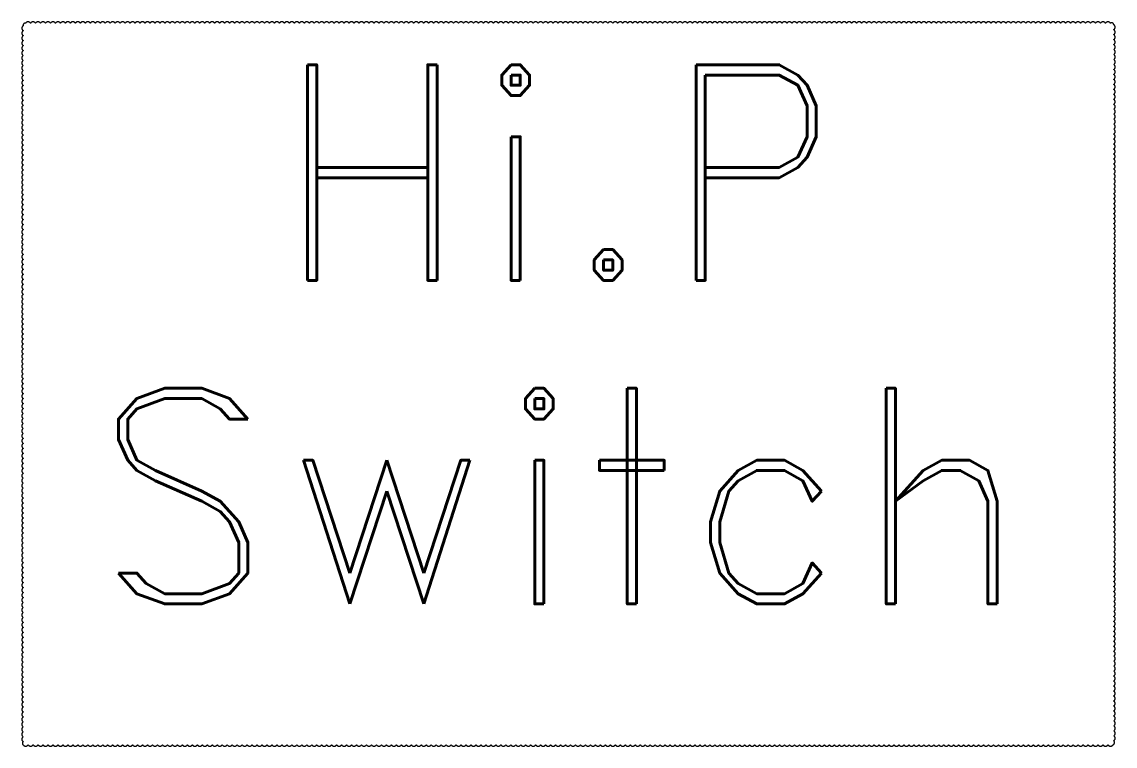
# Model space of a CAD drawing. Header units: inches. Extents: x 191440 to 383551, y 141448 to 284946.
# Drawn here: x 191813.2415 to 191813.7095, y 141604.7616 to 141605.0719 of the extents above; entities that cross this region are included whole.
import ezdxf

# ---------------------------------------------------------------- set-up
doc = ezdxf.new("R2010")
doc.units = ezdxf.units.IN
doc.header["$MEASUREMENT"] = 0
doc.linetypes.add('DGN Style 3', pattern=[426.72, 304.8, -121.92])
doc.layers.add('VP', color=7, linetype='Continuous')
doc.layers.add('WB-SJ3-M-SECTA - I-DIAG-EQPM', color=6, linetype='Continuous', lineweight=13)
doc.styles.add('ROMAND10', font='ROMAND.shx', dxfattribs={"height": 0.2})

msp = doc.modelspace()

# ---------------------------------------------------------------- linework, layer by layer
at = {"layer": 'WB-SJ3-M-SECTA - I-DIAG-EQPM', "linetype": 'DGN Style 3', "elevation": -2641.42797}
msp.add_lwpolyline([(191813.24206, 141604.76214, 0.520567), (191813.24419, 141604.76214, 0.520567), (191813.24632, 141604.76214, 0.520567), (191813.24845, 141604.76214, 0.520567), (191813.25058, 141604.76214, 0.520567), (191813.25271, 141604.76214, 0.520567), (191813.25484, 141604.76214, 0.520567), (191813.25697, 141604.76214, 0.520567), (191813.2591, 141604.76214, 0.520567), (191813.26123, 141604.76214, 0.520567), (191813.26337, 141604.76214, 0.520567), (191813.2655, 141604.76214, 0.520567), (191813.26763, 141604.76214, 0.520567), (191813.26976, 141604.76214, 0.520567), (191813.27189, 141604.76214, 0.520567), (191813.27402, 141604.76214, 0.520567), (191813.27615, 141604.76214, 0.520567), (191813.27828, 141604.76214, 0.520567), (191813.28041, 141604.76214, 0.520567), (191813.28254, 141604.76214, 0.520567), (191813.28467, 141604.76214, 0.520567), (191813.2868, 141604.76214, 0.520567), (191813.28893, 141604.76214, 0.520567), (191813.29106, 141604.76214, 0.520567), (191813.29319, 141604.76214, 0.520567), (191813.29532, 141604.76214, 0.520567), (191813.29745, 141604.76214, 0.520567), (191813.29958, 141604.76214, 0.520567), (191813.30171, 141604.76214, 0.520567), (191813.30384, 141604.76214, 0.520567), (191813.30597, 141604.76214, 0.520567), (191813.3081, 141604.76214, 0.520567), (191813.31023, 141604.76214, 0.520567), (191813.31236, 141604.76214, 0.520567), (191813.31449, 141604.76214, 0.520567), (191813.31662, 141604.76214, 0.520567), (191813.31875, 141604.76214, 0.520567), (191813.32088, 141604.76214, 0.520567), (191813.32302, 141604.76214, 0.520567), (191813.32515, 141604.76214, 0.520567), (191813.32728, 141604.76214, 0.520567), (191813.32941, 141604.76214, 0.520567), (191813.33154, 141604.76214, 0.520567), (191813.33367, 141604.76214, 0.520567), (191813.3358, 141604.76214, 0.520567), (191813.33793, 141604.76214, 0.520567), (191813.34006, 141604.76214, 0.520567), (191813.34219, 141604.76214, 0.520567), (191813.34432, 141604.76214, 0.520567), (191813.34645, 141604.76214, 0.520567), (191813.34858, 141604.76214, 0.520567), (191813.35071, 141604.76214, 0.520567), (191813.35284, 141604.76214, 0.520567), (191813.35497, 141604.76214, 0.520567), (191813.3571, 141604.76214, 0.520567), (191813.35923, 141604.76214, 0.520567), (191813.36136, 141604.76214, 0.520567), (191813.36349, 141604.76214, 0.520567), (191813.36562, 141604.76214, 0.520567), (191813.36775, 141604.76214, 0.520567), (191813.36988, 141604.76214, 0.520567), (191813.37201, 141604.76214, 0.520567), (191813.37414, 141604.76214, 0.520567), (191813.37627, 141604.76214, 0.520567), (191813.3784, 141604.76214, 0.520567), (191813.38053, 141604.76214, 0.520567), (191813.38267, 141604.76214, 0.520567), (191813.3848, 141604.76214, 0.520567), (191813.38693, 141604.76214, 0.520567), (191813.38906, 141604.76214, 0.520567), (191813.39119, 141604.76214, 0.520567), (191813.39332, 141604.76214, 0.520567), (191813.39545, 141604.76214, 0.520567), (191813.39758, 141604.76214, 0.520567), (191813.39971, 141604.76214, 0.520567), (191813.40184, 141604.76214, 0.520567), (191813.40397, 141604.76214, 0.520567), (191813.4061, 141604.76214, 0.520567), (191813.40823, 141604.76214, 0.520567), (191813.41036, 141604.76214, 0.520567), (191813.41249, 141604.76214, 0.520567), (191813.41462, 141604.76214, 0.520567), (191813.41675, 141604.76214, 0.520567), (191813.41888, 141604.76214, 0.520567), (191813.42101, 141604.76214, 0.520567), (191813.42314, 141604.76214, 0.520567), (191813.42527, 141604.76214, 0.520567), (191813.4274, 141604.76214, 0.520567), (191813.42953, 141604.76214, 0.520567), (191813.43166, 141604.76214, 0.520567), (191813.43379, 141604.76214, 0.520567), (191813.43592, 141604.76214, 0.520567), (191813.43805, 141604.76214, 0.520567), (191813.44018, 141604.76214, 0.520567), (191813.44232, 141604.76214, 0.520567), (191813.44445, 141604.76214, 0.520567), (191813.44658, 141604.76214, 0.520567), (191813.44871, 141604.76214, 0.520567), (191813.45084, 141604.76214, 0.520567), (191813.45297, 141604.76214, 0.520567), (191813.4551, 141604.76214, 0.520567), (191813.45723, 141604.76214, 0.520567), (191813.45936, 141604.76214, 0.520567), (191813.46149, 141604.76214, 0.520567), (191813.46362, 141604.76214, 0.520567), (191813.46575, 141604.76214, 0.520567), (191813.46788, 141604.76214, 0.520567), (191813.47001, 141604.76214, 0.520567), (191813.47214, 141604.76214, 0.520567), (191813.47427, 141604.76214, 0.520567), (191813.4764, 141604.76214, 0.520567), (191813.47853, 141604.76214, 0.520567), (191813.48066, 141604.76214, 0.520567), (191813.48279, 141604.76214, 0.520567), (191813.48492, 141604.76214, 0.520567), (191813.48705, 141604.76214, 0.520567), (191813.48918, 141604.76214, 0.520567), (191813.49131, 141604.76214, 0.520567), (191813.49344, 141604.76214, 0.520567), (191813.49557, 141604.76214, 0.520567), (191813.4977, 141604.76214, 0.520567), (191813.49983, 141604.76214, 0.520567), (191813.50197, 141604.76214, 0.520567), (191813.5041, 141604.76214, 0.520567), (191813.50623, 141604.76214, 0.520567), (191813.50836, 141604.76214, 0.520567), (191813.51049, 141604.76214, 0.520567), (191813.51262, 141604.76214, 0.520567), (191813.51475, 141604.76214, 0.520567), (191813.51688, 141604.76214, 0.520567), (191813.51901, 141604.76214, 0.520567), (191813.52114, 141604.76214, 0.520567), (191813.52327, 141604.76214, 0.520567), (191813.5254, 141604.76214, 0.520567), (191813.52753, 141604.76214, 0.520567), (191813.52966, 141604.76214, 0.520567), (191813.53179, 141604.76214, 0.520567), (191813.53392, 141604.76214, 0.520567), (191813.53605, 141604.76214, 0.520567), (191813.53818, 141604.76214, 0.520567), (191813.54031, 141604.76214, 0.520567), (191813.54244, 141604.76214, 0.520567), (191813.54457, 141604.76214, 0.520567), (191813.5467, 141604.76214, 0.520567), (191813.54883, 141604.76214, 0.520567), (191813.55096, 141604.76214, 0.520567), (191813.55309, 141604.76214, 0.520567), (191813.55522, 141604.76214, 0.520567), (191813.55735, 141604.76214, 0.520567), (191813.55948, 141604.76214, 0.520567), (191813.56162, 141604.76214, 0.520567), (191813.56375, 141604.76214, 0.520567), (191813.56588, 141604.76214, 0.520567), (191813.56801, 141604.76214, 0.520567), (191813.57014, 141604.76214, 0.520567), (191813.57227, 141604.76214, 0.520567), (191813.5744, 141604.76214, 0.520567), (191813.57653, 141604.76214, 0.520567), (191813.57866, 141604.76214, 0.520567), (191813.58079, 141604.76214, 0.520567), (191813.58292, 141604.76214, 0.520567), (191813.58505, 141604.76214, 0.520567), (191813.58718, 141604.76214, 0.520567), (191813.58931, 141604.76214, 0.520567), (191813.59144, 141604.76214, 0.520567), (191813.59357, 141604.76214, 0.520567), (191813.5957, 141604.76214, 0.520567), (191813.59783, 141604.76214, 0.520567), (191813.59996, 141604.76214, 0.520567), (191813.60209, 141604.76214, 0.520567), (191813.60422, 141604.76214, 0.520567), (191813.60635, 141604.76214, 0.520567), (191813.60848, 141604.76214, 0.520567), (191813.61061, 141604.76214, 0.520567), (191813.61274, 141604.76214, 0.520567), (191813.61487, 141604.76214, 0.520567), (191813.617, 141604.76214, 0.520567), (191813.61913, 141604.76214, 0.520567), (191813.62127, 141604.76214, 0.520567), (191813.6234, 141604.76214, 0.520567), (191813.62553, 141604.76214, 0.520567), (191813.62766, 141604.76214, 0.520567), (191813.62979, 141604.76214, 0.520567), (191813.63192, 141604.76214, 0.520567), (191813.63405, 141604.76214, 0.520567), (191813.63618, 141604.76214, 0.520567), (191813.63831, 141604.76214, 0.520567), (191813.64044, 141604.76214, 0.520567), (191813.64257, 141604.76214, 0.520567), (191813.6447, 141604.76214, 0.520567), (191813.64683, 141604.76214, 0.520567), (191813.64896, 141604.76214, 0.520567), (191813.65109, 141604.76214, 0.520567), (191813.65322, 141604.76214, 0.520567), (191813.65535, 141604.76214, 0.520567), (191813.65748, 141604.76214, 0.520567), (191813.65961, 141604.76214, 0.520567), (191813.66174, 141604.76214, 0.520567), (191813.66387, 141604.76214, 0.520567), (191813.666, 141604.76214, 0.520567), (191813.66813, 141604.76214, 0.520567), (191813.67026, 141604.76214, 0.520567), (191813.67239, 141604.76214, 0.520567), (191813.67452, 141604.76214, 0.520567), (191813.67665, 141604.76214, 0.520567), (191813.67878, 141604.76214, 0.520567), (191813.68091, 141604.76214, 0.520567), (191813.68305, 141604.76214, 0.520567), (191813.68518, 141604.76214, 0.520567), (191813.68731, 141604.76214, 0.520567), (191813.68944, 141604.76214, 0.520567), (191813.69157, 141604.76214, 0.520567), (191813.6937, 141604.76214, 0.520567), (191813.69583, 141604.76214, 0.520567), (191813.69796, 141604.76214, 0.520567), (191813.70009, 141604.76214, 0.520567), (191813.70222, 141604.76214, 0.520567), (191813.70435, 141604.76214, 0.520567), (191813.70648, 141604.76214, 0.520567), (191813.70861, 141604.76214, 0.520567), (191813.70899, 141604.76389, 0.520567), (191813.70899, 141604.76602, 0.520567), (191813.70899, 141604.76815, 0.520567), (191813.70899, 141604.77028, 0.520567), (191813.70899, 141604.77241, 0.520567), (191813.70899, 141604.77454, 0.520567), (191813.70899, 141604.77667, 0.520567), (191813.70899, 141604.7788, 0.520567), (191813.70899, 141604.78093, 0.520567), (191813.70899, 141604.78306, 0.520567), (191813.70899, 141604.78519, 0.520567), (191813.70899, 141604.78732, 0.520567), (191813.70899, 141604.78946, 0.520567), (191813.70899, 141604.79159, 0.520567), (191813.70899, 141604.79372, 0.520567), (191813.70899, 141604.79585, 0.520567), (191813.70899, 141604.79798, 0.520567), (191813.70899, 141604.80011, 0.520567), (191813.70899, 141604.80224, 0.520567), (191813.70899, 141604.80437, 0.520567), (191813.70899, 141604.8065, 0.520567), (191813.70899, 141604.80863, 0.520567), (191813.70899, 141604.81076, 0.520567), (191813.70899, 141604.81289, 0.520567), (191813.70899, 141604.81502, 0.520567), (191813.70899, 141604.81715, 0.520567), (191813.70899, 141604.81928, 0.520567), (191813.70899, 141604.82141, 0.520567), (191813.70899, 141604.82354, 0.520567), (191813.70899, 141604.82567, 0.520567), (191813.70899, 141604.8278, 0.520567), (191813.70899, 141604.82993, 0.520567), (191813.70899, 141604.83206, 0.520567), (191813.70899, 141604.83419, 0.520567), (191813.70899, 141604.83632, 0.520567), (191813.70899, 141604.83845, 0.520567), (191813.70899, 141604.84058, 0.520567), (191813.70899, 141604.84271, 0.520567), (191813.70899, 141604.84484, 0.520567), (191813.70899, 141604.84697, 0.520567), (191813.70899, 141604.84911, 0.520567), (191813.70899, 141604.85124, 0.520567), (191813.70899, 141604.85337, 0.520567), (191813.70899, 141604.8555, 0.520567), (191813.70899, 141604.85763, 0.520567), (191813.70899, 141604.85976, 0.520567), (191813.70899, 141604.86189, 0.520567), (191813.70899, 141604.86402, 0.520567), (191813.70899, 141604.86615, 0.520567), (191813.70899, 141604.86828, 0.520567), (191813.70899, 141604.87041, 0.520567), (191813.70899, 141604.87254, 0.520567), (191813.70899, 141604.87467, 0.520567), (191813.70899, 141604.8768, 0.520567), (191813.70899, 141604.87893, 0.520567), (191813.70899, 141604.88106, 0.520567), (191813.70899, 141604.88319, 0.520567), (191813.70899, 141604.88532, 0.520567), (191813.70899, 141604.88745, 0.520567), (191813.70899, 141604.88958, 0.520567), (191813.70899, 141604.89171, 0.520567), (191813.70899, 141604.89384, 0.520567), (191813.70899, 141604.89597, 0.520567), (191813.70899, 141604.8981, 0.520567), (191813.70899, 141604.90023, 0.520567), (191813.70899, 141604.90236, 0.520567), (191813.70899, 141604.90449, 0.520567), (191813.70899, 141604.90662, 0.520567), (191813.70899, 141604.90876, 0.520567), (191813.70899, 141604.91089, 0.520567), (191813.70899, 141604.91302, 0.520567), (191813.70899, 141604.91515, 0.520567), (191813.70899, 141604.91728, 0.520567), (191813.70899, 141604.91941, 0.520567), (191813.70899, 141604.92154, 0.520567), (191813.70899, 141604.92367, 0.520567), (191813.70899, 141604.9258, 0.520567), (191813.70899, 141604.92793, 0.520567), (191813.70899, 141604.93006, 0.520567), (191813.70899, 141604.93219, 0.520567), (191813.70899, 141604.93432, 0.520567), (191813.70899, 141604.93645, 0.520567), (191813.70899, 141604.93858, 0.520567), (191813.70899, 141604.94071, 0.520567), (191813.70899, 141604.94284, 0.520567), (191813.70899, 141604.94497, 0.520567), (191813.70899, 141604.9471, 0.520567), (191813.70899, 141604.94923, 0.520567), (191813.70899, 141604.95136, 0.520567), (191813.70899, 141604.95349, 0.520567), (191813.70899, 141604.95562, 0.520567), (191813.70899, 141604.95775, 0.520567), (191813.70899, 141604.95988, 0.520567), (191813.70899, 141604.96201, 0.520567), (191813.70899, 141604.96414, 0.520567), (191813.70899, 141604.96627, 0.520567), (191813.70899, 141604.96841, 0.520567), (191813.70899, 141604.97054, 0.520567), (191813.70899, 141604.97267, 0.520567), (191813.70899, 141604.9748, 0.520567), (191813.70899, 141604.97693, 0.520567), (191813.70899, 141604.97906, 0.520567), (191813.70899, 141604.98119, 0.520567), (191813.70899, 141604.98332, 0.520567), (191813.70899, 141604.98545, 0.520567), (191813.70899, 141604.98758, 0.520567), (191813.70899, 141604.98971, 0.520567), (191813.70899, 141604.99184, 0.520567), (191813.70899, 141604.99397, 0.520567), (191813.70899, 141604.9961, 0.520567), (191813.70899, 141604.99823, 0.520567), (191813.70899, 141605.00036, 0.520567), (191813.70899, 141605.00249, 0.520567), (191813.70899, 141605.00462, 0.520567), (191813.70899, 141605.00675, 0.520567), (191813.70899, 141605.00888, 0.520567), (191813.70899, 141605.01101, 0.520567), (191813.70899, 141605.01314, 0.520567), (191813.70899, 141605.01527, 0.520567), (191813.70899, 141605.0174, 0.520567), (191813.70899, 141605.01953, 0.520567), (191813.70899, 141605.02166, 0.520567), (191813.70899, 141605.02379, 0.520567), (191813.70899, 141605.02592, 0.520567), (191813.70899, 141605.02806, 0.520567), (191813.70899, 141605.03019, 0.520567), (191813.70899, 141605.03232, 0.520567), (191813.70899, 141605.03445, 0.520567), (191813.70899, 141605.03658, 0.520567), (191813.70899, 141605.03871, 0.520567), (191813.70899, 141605.04084, 0.520567), (191813.70899, 141605.04297, 0.520567), (191813.70899, 141605.0451, 0.520567), (191813.70899, 141605.04723, 0.520567), (191813.70899, 141605.04936, 0.520567), (191813.70899, 141605.05149, 0.520567), (191813.70899, 141605.05362, 0.520567), (191813.70899, 141605.05575, 0.520567), (191813.70899, 141605.05788, 0.520567), (191813.70899, 141605.06001, 0.520567), (191813.70899, 141605.06214, 0.520567), (191813.70899, 141605.06427, 0.520567), (191813.70899, 141605.0664, 0.520567), (191813.70899, 141605.06853, 0.520567), (191813.70899, 141605.07066, 0.520567), (191813.70752, 141605.07132, 0.520567), (191813.70539, 141605.07132, 0.520567), (191813.70326, 141605.07132, 0.520567), (191813.70113, 141605.07132, 0.520567), (191813.699, 141605.07132, 0.520567), (191813.69687, 141605.07132, 0.520567), (191813.69474, 141605.07132, 0.520567), (191813.69261, 141605.07132, 0.520567), (191813.69047, 141605.07132, 0.520567), (191813.68834, 141605.07132, 0.520567), (191813.68621, 141605.07132, 0.520567), (191813.68408, 141605.07132, 0.520567), (191813.68195, 141605.07132, 0.520567), (191813.67982, 141605.07132, 0.520567), (191813.67769, 141605.07132, 0.520567), (191813.67556, 141605.07132, 0.520567), (191813.67343, 141605.07132, 0.520567), (191813.6713, 141605.07132, 0.520567), (191813.66917, 141605.07132, 0.520567), (191813.66704, 141605.07132, 0.520567), (191813.66491, 141605.07132, 0.520567), (191813.66278, 141605.07132, 0.520567), (191813.66065, 141605.07132, 0.520567), (191813.65852, 141605.07132, 0.520567), (191813.65639, 141605.07132, 0.520567), (191813.65426, 141605.07132, 0.520567), (191813.65213, 141605.07132, 0.520567), (191813.65, 141605.07132, 0.520567), (191813.64787, 141605.07132, 0.520567), (191813.64574, 141605.07132, 0.520567), (191813.64361, 141605.07132, 0.520567), (191813.64148, 141605.07132, 0.520567), (191813.63935, 141605.07132, 0.520567), (191813.63722, 141605.07132, 0.520567), (191813.63509, 141605.07132, 0.520567), (191813.63296, 141605.07132, 0.520567), (191813.63082, 141605.07132, 0.520567), (191813.62869, 141605.07132, 0.520567), (191813.62656, 141605.07132, 0.520567), (191813.62443, 141605.07132, 0.520567), (191813.6223, 141605.07132, 0.520567), (191813.62017, 141605.07132, 0.520567), (191813.61804, 141605.07132, 0.520567), (191813.61591, 141605.07132, 0.520567), (191813.61378, 141605.07132, 0.520567), (191813.61165, 141605.07132, 0.520567), (191813.60952, 141605.07132, 0.520567), (191813.60739, 141605.07132, 0.520567), (191813.60526, 141605.07132, 0.520567), (191813.60313, 141605.07132, 0.520567), (191813.601, 141605.07132, 0.520567), (191813.59887, 141605.07132, 0.520567), (191813.59674, 141605.07132, 0.520567), (191813.59461, 141605.07132, 0.520567), (191813.59248, 141605.07132, 0.520567), (191813.59035, 141605.07132, 0.520567), (191813.58822, 141605.07132, 0.520567), (191813.58609, 141605.07132, 0.520567), (191813.58396, 141605.07132, 0.520567), (191813.58183, 141605.07132, 0.520567), (191813.5797, 141605.07132, 0.520567), (191813.57757, 141605.07132, 0.520567), (191813.57544, 141605.07132, 0.520567), (191813.57331, 141605.07132, 0.520567), (191813.57117, 141605.07132, 0.520567), (191813.56904, 141605.07132, 0.520567), (191813.56691, 141605.07132, 0.520567), (191813.56478, 141605.07132, 0.520567), (191813.56265, 141605.07132, 0.520567), (191813.56052, 141605.07132, 0.520567), (191813.55839, 141605.07132, 0.520567), (191813.55626, 141605.07132, 0.520567), (191813.55413, 141605.07132, 0.520567), (191813.552, 141605.07132, 0.520567), (191813.54987, 141605.07132, 0.520567), (191813.54774, 141605.07132, 0.520567), (191813.54561, 141605.07132, 0.520567), (191813.54348, 141605.07132, 0.520567), (191813.54135, 141605.07132, 0.520567), (191813.53922, 141605.07132, 0.520567), (191813.53709, 141605.07132, 0.520567), (191813.53496, 141605.07132, 0.520567), (191813.53283, 141605.07132, 0.520567), (191813.5307, 141605.07132, 0.520567), (191813.52857, 141605.07132, 0.520567), (191813.52644, 141605.07132, 0.520567), (191813.52431, 141605.07132, 0.520567), (191813.52218, 141605.07132, 0.520567), (191813.52005, 141605.07132, 0.520567), (191813.51792, 141605.07132, 0.520567), (191813.51579, 141605.07132, 0.520567), (191813.51366, 141605.07132, 0.520567), (191813.51152, 141605.07132, 0.520567), (191813.50939, 141605.07132, 0.520567), (191813.50726, 141605.07132, 0.520567), (191813.50513, 141605.07132, 0.520567), (191813.503, 141605.07132, 0.520567), (191813.50087, 141605.07132, 0.520567), (191813.49874, 141605.07132, 0.520567), (191813.49661, 141605.07132, 0.520567), (191813.49448, 141605.07132, 0.520567), (191813.49235, 141605.07132, 0.520567), (191813.49022, 141605.07132, 0.520567), (191813.48809, 141605.07132, 0.520567), (191813.48596, 141605.07132, 0.520567), (191813.48383, 141605.07132, 0.520567), (191813.4817, 141605.07132, 0.520567), (191813.47957, 141605.07132, 0.520567), (191813.47744, 141605.07132, 0.520567), (191813.47531, 141605.07132, 0.520567), (191813.47318, 141605.07132, 0.520567), (191813.47105, 141605.07132, 0.520567), (191813.46892, 141605.07132, 0.520567), (191813.46679, 141605.07132, 0.520567), (191813.46466, 141605.07132, 0.520567), (191813.46253, 141605.07132, 0.520567), (191813.4604, 141605.07132, 0.520567), (191813.45827, 141605.07132, 0.520567), (191813.45614, 141605.07132, 0.520567), (191813.45401, 141605.07132, 0.520567), (191813.45188, 141605.07132, 0.520567), (191813.44974, 141605.07132, 0.520567), (191813.44761, 141605.07132, 0.520567), (191813.44548, 141605.07132, 0.520567), (191813.44335, 141605.07132, 0.520567), (191813.44122, 141605.07132, 0.520567), (191813.43909, 141605.07132, 0.520567), (191813.43696, 141605.07132, 0.520567), (191813.43483, 141605.07132, 0.520567), (191813.4327, 141605.07132, 0.520567), (191813.43057, 141605.07132, 0.520567), (191813.42844, 141605.07132, 0.520567), (191813.42631, 141605.07132, 0.520567), (191813.42418, 141605.07132, 0.520567), (191813.42205, 141605.07132, 0.520567), (191813.41992, 141605.07132, 0.520567), (191813.41779, 141605.07132, 0.520567), (191813.41566, 141605.07132, 0.520567), (191813.41353, 141605.07132, 0.520567), (191813.4114, 141605.07132, 0.520567), (191813.40927, 141605.07132, 0.520567), (191813.40714, 141605.07132, 0.520567), (191813.40501, 141605.07132, 0.520567), (191813.40288, 141605.07132, 0.520567), (191813.40075, 141605.07132, 0.520567), (191813.39862, 141605.07132, 0.520567), (191813.39649, 141605.07132, 0.520567), (191813.39436, 141605.07132, 0.520567), (191813.39223, 141605.07132, 0.520567), (191813.39009, 141605.07132, 0.520567), (191813.38796, 141605.07132, 0.520567), (191813.38583, 141605.07132, 0.520567), (191813.3837, 141605.07132, 0.520567), (191813.38157, 141605.07132, 0.520567), (191813.37944, 141605.07132, 0.520567), (191813.37731, 141605.07132, 0.520567), (191813.37518, 141605.07132, 0.520567), (191813.37305, 141605.07132, 0.520567), (191813.37092, 141605.07132, 0.520567), (191813.36879, 141605.07132, 0.520567), (191813.36666, 141605.07132, 0.520567), (191813.36453, 141605.07132, 0.520567), (191813.3624, 141605.07132, 0.520567), (191813.36027, 141605.07132, 0.520567), (191813.35814, 141605.07132, 0.520567), (191813.35601, 141605.07132, 0.520567), (191813.35388, 141605.07132, 0.520567), (191813.35175, 141605.07132, 0.520567), (191813.34962, 141605.07132, 0.520567), (191813.34749, 141605.07132, 0.520567), (191813.34536, 141605.07132, 0.520567), (191813.34323, 141605.07132, 0.520567), (191813.3411, 141605.07132, 0.520567), (191813.33897, 141605.07132, 0.520567), (191813.33684, 141605.07132, 0.520567), (191813.33471, 141605.07132, 0.520567), (191813.33258, 141605.07132, 0.520567), (191813.33044, 141605.07132, 0.520567), (191813.32831, 141605.07132, 0.520567), (191813.32618, 141605.07132, 0.520567), (191813.32405, 141605.07132, 0.520567), (191813.32192, 141605.07132, 0.520567), (191813.31979, 141605.07132, 0.520567), (191813.31766, 141605.07132, 0.520567), (191813.31553, 141605.07132, 0.520567), (191813.3134, 141605.07132, 0.520567), (191813.31127, 141605.07132, 0.520567), (191813.30914, 141605.07132, 0.520567), (191813.30701, 141605.07132, 0.520567), (191813.30488, 141605.07132, 0.520567), (191813.30275, 141605.07132, 0.520567), (191813.30062, 141605.07132, 0.520567), (191813.29849, 141605.07132, 0.520567), (191813.29636, 141605.07132, 0.520567), (191813.29423, 141605.07132, 0.520567), (191813.2921, 141605.07132, 0.520567), (191813.28997, 141605.07132, 0.520567), (191813.28784, 141605.07132, 0.520567), (191813.28571, 141605.07132, 0.520567), (191813.28358, 141605.07132, 0.520567), (191813.28145, 141605.07132, 0.520567), (191813.27932, 141605.07132, 0.520567), (191813.27719, 141605.07132, 0.520567), (191813.27506, 141605.07132, 0.520567), (191813.27293, 141605.07132, 0.520567), (191813.27079, 141605.07132, 0.520567), (191813.26866, 141605.07132, 0.520567), (191813.26653, 141605.07132, 0.520567), (191813.2644, 141605.07132, 0.520567), (191813.26227, 141605.07132, 0.520567), (191813.26014, 141605.07132, 0.520567), (191813.25801, 141605.07132, 0.520567), (191813.25588, 141605.07132, 0.520567), (191813.25375, 141605.07132, 0.520567), (191813.25162, 141605.07132, 0.520567), (191813.24949, 141605.07132, 0.520567), (191813.24736, 141605.07132, 0.520567), (191813.24523, 141605.07132, 0.520567), (191813.2431, 141605.07132, 0.520567), (191813.24206, 141605.07023, 0.520567), (191813.24206, 141605.0681, 0.520567), (191813.24206, 141605.06597, 0.520567), (191813.24206, 141605.06384, 0.520567), (191813.24206, 141605.06171, 0.520567), (191813.24206, 141605.05958, 0.520567), (191813.24206, 141605.05745, 0.520567), (191813.24206, 141605.05532, 0.520567), (191813.24206, 141605.05319, 0.520567), (191813.24206, 141605.05106, 0.520567), (191813.24206, 141605.04893, 0.520567), (191813.24206, 141605.0468, 0.520567), (191813.24206, 141605.04467, 0.520567), (191813.24206, 141605.04254, 0.520567), (191813.24206, 141605.04041, 0.520567), (191813.24206, 141605.03828, 0.520567), (191813.24206, 141605.03615, 0.520567), (191813.24206, 141605.03402, 0.520567), (191813.24206, 141605.03189, 0.520567), (191813.24206, 141605.02976, 0.520567), (191813.24206, 141605.02763, 0.520567), (191813.24206, 141605.0255, 0.520567), (191813.24206, 141605.02337, 0.520567), (191813.24206, 141605.02123, 0.520567), (191813.24206, 141605.0191, 0.520567), (191813.24206, 141605.01697, 0.520567), (191813.24206, 141605.01484, 0.520567), (191813.24206, 141605.01271, 0.520567), (191813.24206, 141605.01058, 0.520567), (191813.24206, 141605.00845, 0.520567), (191813.24206, 141605.00632, 0.520567), (191813.24206, 141605.00419, 0.520567), (191813.24206, 141605.00206, 0.520567), (191813.24206, 141604.99993, 0.520567), (191813.24206, 141604.9978, 0.520567), (191813.24206, 141604.99567, 0.520567), (191813.24206, 141604.99354, 0.520567), (191813.24206, 141604.99141, 0.520567), (191813.24206, 141604.98928, 0.520567), (191813.24206, 141604.98715, 0.520567), (191813.24206, 141604.98502, 0.520567), (191813.24206, 141604.98289, 0.520567), (191813.24206, 141604.98076, 0.520567), (191813.24206, 141604.97863, 0.520567), (191813.24206, 141604.9765, 0.520567), (191813.24206, 141604.97437, 0.520567), (191813.24206, 141604.97224, 0.520567), (191813.24206, 141604.97011, 0.520567), (191813.24206, 141604.96798, 0.520567), (191813.24206, 141604.96585, 0.520567), (191813.24206, 141604.96372, 0.520567), (191813.24206, 141604.96158, 0.520567), (191813.24206, 141604.95945, 0.520567), (191813.24206, 141604.95732, 0.520567), (191813.24206, 141604.95519, 0.520567), (191813.24206, 141604.95306, 0.520567), (191813.24206, 141604.95093, 0.520567), (191813.24206, 141604.9488, 0.520567), (191813.24206, 141604.94667, 0.520567), (191813.24206, 141604.94454, 0.520567), (191813.24206, 141604.94241, 0.520567), (191813.24206, 141604.94028, 0.520567), (191813.24206, 141604.93815, 0.520567), (191813.24206, 141604.93602, 0.520567), (191813.24206, 141604.93389, 0.520567), (191813.24206, 141604.93176, 0.520567), (191813.24206, 141604.92963, 0.520567), (191813.24206, 141604.9275, 0.520567), (191813.24206, 141604.92537, 0.520567), (191813.24206, 141604.92324, 0.520567), (191813.24206, 141604.92111, 0.520567), (191813.24206, 141604.91898, 0.520567), (191813.24206, 141604.91685, 0.520567), (191813.24206, 141604.91472, 0.520567), (191813.24206, 141604.91259, 0.520567), (191813.24206, 141604.91046, 0.520567), (191813.24206, 141604.90833, 0.520567), (191813.24206, 141604.9062, 0.520567), (191813.24206, 141604.90407, 0.520567), (191813.24206, 141604.90193, 0.520567), (191813.24206, 141604.8998, 0.520567), (191813.24206, 141604.89767, 0.520567), (191813.24206, 141604.89554, 0.520567), (191813.24206, 141604.89341, 0.520567), (191813.24206, 141604.89128, 0.520567), (191813.24206, 141604.88915, 0.520567), (191813.24206, 141604.88702, 0.520567), (191813.24206, 141604.88489, 0.520567), (191813.24206, 141604.88276, 0.520567), (191813.24206, 141604.88063, 0.520567), (191813.24206, 141604.8785, 0.520567), (191813.24206, 141604.87637, 0.520567), (191813.24206, 141604.87424, 0.520567), (191813.24206, 141604.87211, 0.520567), (191813.24206, 141604.86998, 0.520567), (191813.24206, 141604.86785, 0.520567), (191813.24206, 141604.86572, 0.520567), (191813.24206, 141604.86359, 0.520567), (191813.24206, 141604.86146, 0.520567), (191813.24206, 141604.85933, 0.520567), (191813.24206, 141604.8572, 0.520567), (191813.24206, 141604.85507, 0.520567), (191813.24206, 141604.85294, 0.520567), (191813.24206, 141604.85081, 0.520567), (191813.24206, 141604.84868, 0.520567), (191813.24206, 141604.84655, 0.520567), (191813.24206, 141604.84442, 0.520567), (191813.24206, 141604.84228, 0.520567), (191813.24206, 141604.84015, 0.520567), (191813.24206, 141604.83802, 0.520567), (191813.24206, 141604.83589, 0.520567), (191813.24206, 141604.83376, 0.520567), (191813.24206, 141604.83163, 0.520567), (191813.24206, 141604.8295, 0.520567), (191813.24206, 141604.82737, 0.520567), (191813.24206, 141604.82524, 0.520567), (191813.24206, 141604.82311, 0.520567), (191813.24206, 141604.82098, 0.520567), (191813.24206, 141604.81885, 0.520567), (191813.24206, 141604.81672, 0.520567), (191813.24206, 141604.81459, 0.520567), (191813.24206, 141604.81246, 0.520567), (191813.24206, 141604.81033, 0.520567), (191813.24206, 141604.8082, 0.520567), (191813.24206, 141604.80607, 0.520567), (191813.24206, 141604.80394, 0.520567), (191813.24206, 141604.80181, 0.520567), (191813.24206, 141604.79968, 0.520567), (191813.24206, 141604.79755, 0.520567), (191813.24206, 141604.79542, 0.520567), (191813.24206, 141604.79329, 0.520567), (191813.24206, 141604.79116, 0.520567), (191813.24206, 141604.78903, 0.520567), (191813.24206, 141604.7869, 0.520567), (191813.24206, 141604.78477, 0.520567), (191813.24206, 141604.78263, 0.520567), (191813.24206, 141604.7805, 0.520567), (191813.24206, 141604.77837, 0.520567), (191813.24206, 141604.77624, 0.520567), (191813.24206, 141604.77411, 0.520567), (191813.24206, 141604.77198, 0.520567), (191813.24206, 141604.76985, 0.520567), (191813.24206, 141604.76772, 0.520567), (191813.24206, 141604.76559, 0.520567), (191813.24206, 141604.76346, 0.520567)], format="xyb", close=True, dxfattribs=at)

# ---------------------------------------------------------------- texts
at = {"layer": 'VP', "char_height": 0.0924, "attachment_point": 1, "style": 'ROMAND10'}
for s, insert in [('Hi.P', (191813.34797, 141605.05349)), ('Switch', (191813.27097, 141604.91489))]:
    msp.add_mtext_dynamic_manual_height_columns(s, width=9.5371766, gutter_width=1, heights=[0], dxfattribs=dict(at, insert=insert))

doc.saveas('drawing.dxf')
